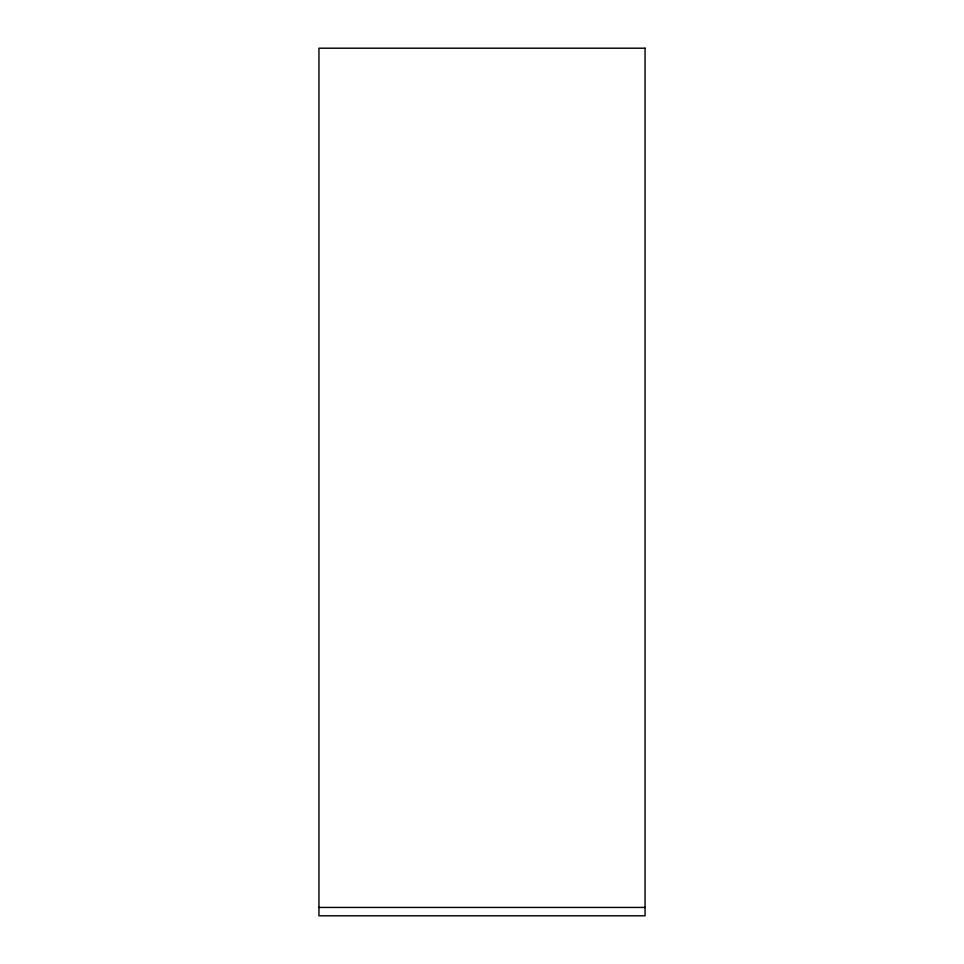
<?xml version="1.0" encoding="UTF-8"?>
<svg xmlns="http://www.w3.org/2000/svg" width="964" height="964" viewBox="0 0 964 964"><rect width="100%" height="100%" fill="white"/><g stroke="black" fill="none" stroke-linecap="round" stroke-linejoin="round"><path stroke-width="1.45" d="M318.939 907.437L645.061 907.437M645.061 48.2L318.939 48.2L318.939 915.8L645.061 915.8L645.061 48.2"/></g></svg>
